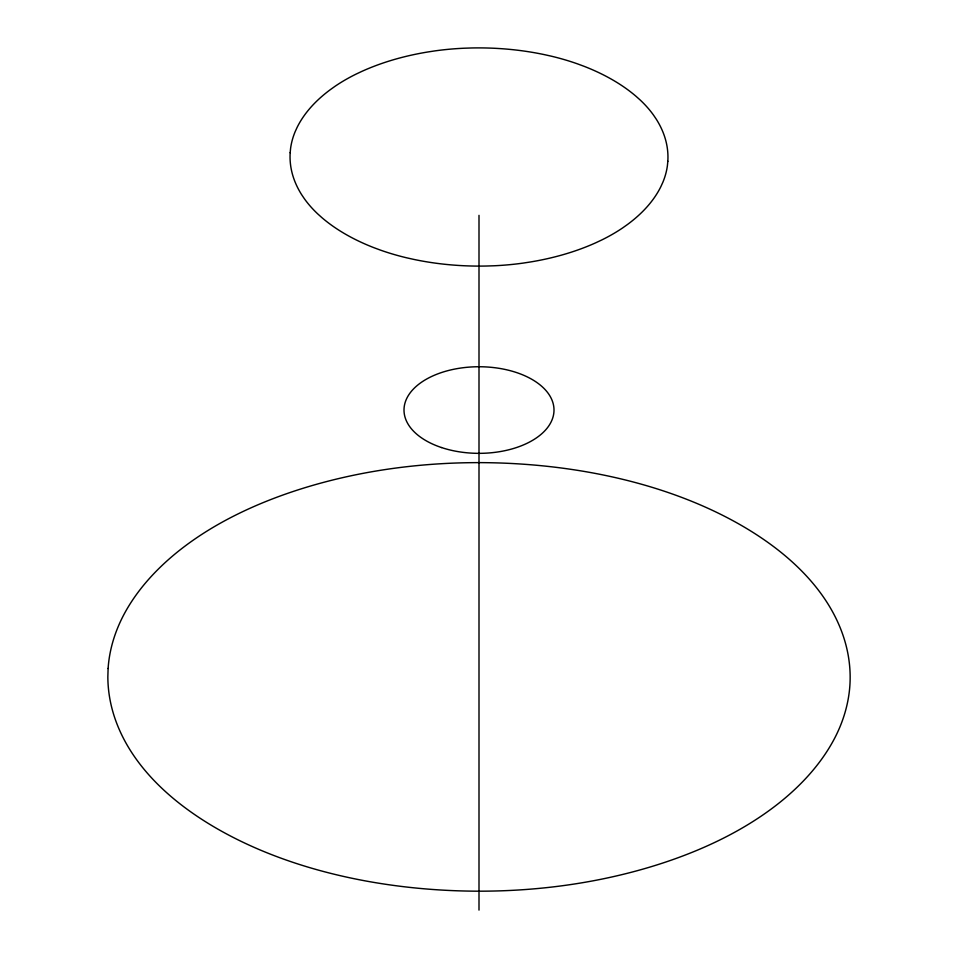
<?xml version="1.0" encoding="UTF-8"?>
<svg xmlns="http://www.w3.org/2000/svg" width="958" height="958" viewBox="0 0 958 958"><rect width="100%" height="100%" fill="white"/><g stroke="black" fill="none" stroke-linecap="round" stroke-linejoin="round"><path stroke-width="1.44" d="M290.166 152.705L290.585 148.43A184.211 106.362 0 0 1 295.22 131.533L297.112 127.39A191.313 110.457 0 0 1 330.606 89.453L335.288 86.124A184.211 106.362 0 0 1 356.244 74.029L361.992 71.323A191.313 110.457 0 0 1 427.723 51.995L434.896 50.894A184.211 106.362 0 0 1 464.163 48.223L471.564 47.972A191.313 110.457 0 0 1 544.419 54.642L551.341 56.187A184.211 106.362 0 0 1 577.746 63.958L583.985 66.27A191.313 110.457 0 0 1 636.136 96.399L640.16 99.991A184.211 106.362 0 0 1 653.607 115.235L656.302 119.223A191.313 110.457 0 0 1 667.822 161.291M667.834 161.291L667.415 165.566A184.211 106.362 0 0 1 662.78 182.463L660.888 186.606A191.313 110.457 0 0 1 627.394 224.555L622.712 227.872A184.211 106.362 0 0 1 601.756 239.967L596.008 242.673A191.313 110.457 0 0 1 530.277 262.001L523.104 263.103A184.211 106.362 0 0 1 493.837 265.785L486.436 266.025A191.313 110.457 0 0 1 413.581 259.355L406.659 257.81A184.211 106.362 0 0 1 380.254 250.038L374.015 247.727A191.313 110.457 0 0 1 321.864 217.61L317.84 214.005A184.211 106.362 0 0 1 304.393 198.761L301.698 194.773A191.313 110.457 0 0 1 290.178 152.705M479 215.346L479 910.1M108.11 668.48L107.847 676.887A376.626 217.442 0 0 0 126.037 743.145C139.126 766.496 157.831 786.279 178.715 802.84A376.626 217.442 0 0 0 260.875 850.273C294.07 864.224 328.905 874.067 364.279 880.701A376.626 217.442 0 0 0 479.036 891.18C517.452 891.215 555.891 887.815 593.661 880.713A376.626 217.442 0 0 0 697.173 850.249C726.38 838.022 754.413 822.611 779.249 802.876A376.626 217.442 0 0 0 831.987 743.109C843.435 723.027 850.261 700.13 850.153 676.923A376.626 217.442 0 0 0 831.963 610.677C818.874 587.314 800.17 567.543 779.285 550.97A376.626 217.442 0 0 0 697.125 503.549C663.93 489.586 629.095 479.754 593.721 473.12A376.626 217.442 0 0 0 478.964 462.63C440.548 462.606 402.109 466.007 364.339 473.108A376.626 217.442 0 0 0 260.827 503.573C231.62 515.799 203.587 531.199 178.751 550.946A376.626 217.442 0 0 0 126.013 610.713C115.99 628.376 109.428 648.147 108.11 668.48M441.494 447.542A74.999 43.302 0 0 0 553.999 410.048A74.999 43.302 0 0 0 441.506 372.542A74.999 43.302 0 0 0 441.494 447.542"/></g></svg>
